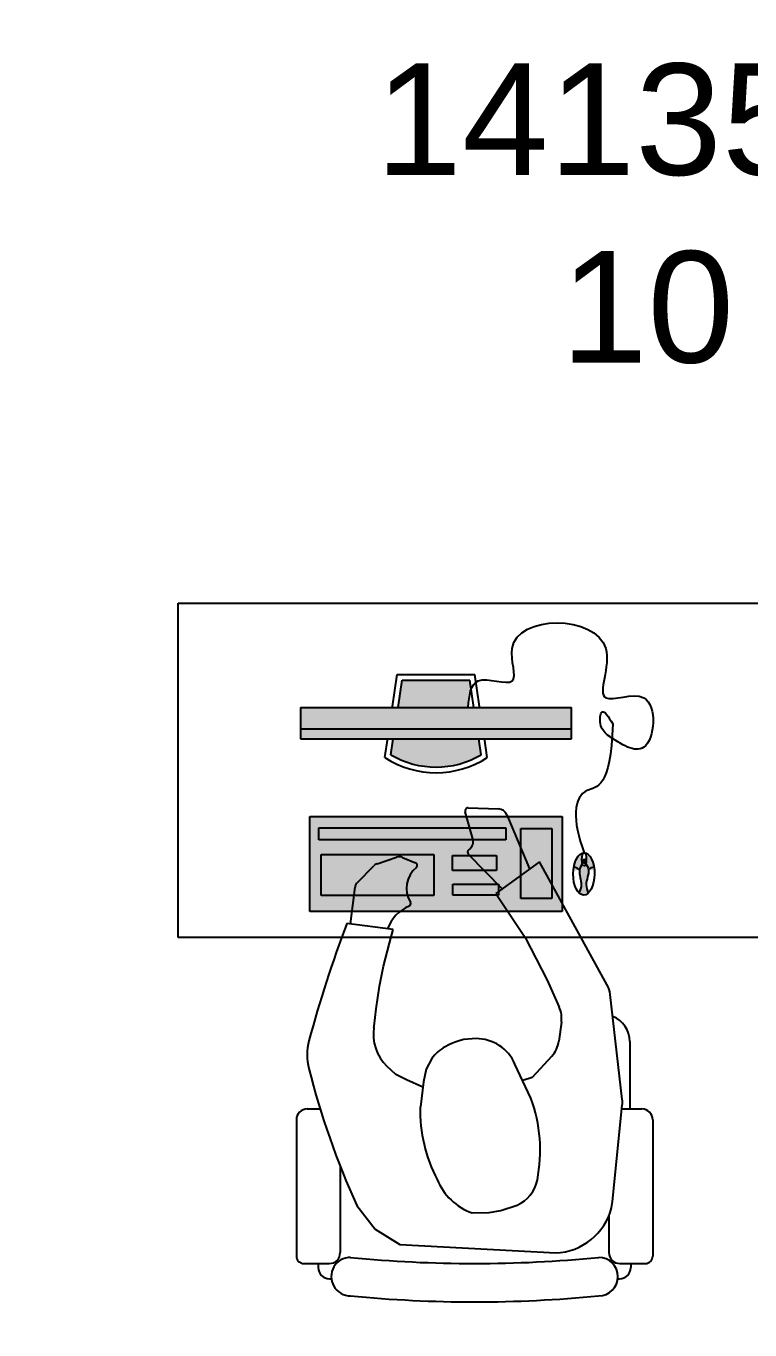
# Model space of a CAD drawing. Extents: x 11034434 to 11724204, y -4674497 to -3911811.
# Drawn here: x 11652738 to 11654036, y -4575535 to -4573195 of the extents above; entities that cross this region are included whole.
import ezdxf

# ---------------------------------------------------------------- set-up
doc = ezdxf.new("R2010")
doc.units = 0
doc.header["$MEASUREMENT"] = 0
doc.linetypes.add('CENTER', pattern=[0])
doc.layers.get('0').update_dxf_attribs({"color": 251, "linetype": 'CONTINUOUS'})
doc.layers.add('HATCH', color=251, linetype='CONTINUOUS')
doc.layers.add('HS', color=251, linetype='CONTINUOUS')
doc.styles.get("Standard").update_dxf_attribs({"font": 'arial.ttf'})

msp = doc.modelspace()

# ---------------------------------------------------------------- hatches: boundary and pattern name
h = msp.add_hatch(color=256)
h.dxf.hatch_style = 1
h.paths.add_polyline_path([(11653553.87005169, -4574502.631795608), (11653549.57411717, -4574474.26087486), (11653396.16598621, -4574474.26087486), (11653391.87005169, -4574502.631795608, 0.2729957283607215)])
edge = h.paths.add_edge_path()
edge.add_spline(control_points=[(11653530.4814252, -4574417.519033361), (11653531.61086631, -4574405.721481007), (11653532.74030743, -4574393.923928655), (11653536.03732079, -4574384.862077993)], knot_values=[0, 0, 0, 0, 28.67475405181993, 28.67475405181993, 28.67475405181993, 28.67475405181993], degree=3, periodic=0)
edge.add_line((11653536.03732079, -4574384.862077993), (11653533.62005169, -4574368.898112616))
edge.add_line((11653533.62005169, -4574368.898112617), (11653412.12005169, -4574368.898112617))
edge.add_line((11653412.12005169, -4574368.898112617), (11653404.75785525, -4574417.519033361))
edge.add_line((11653404.75785525, -4574417.519033361), (11653530.4814252, -4574417.519033361))
h = msp.add_hatch(color=256)
h.dxf.hatch_style = 1
h.paths.add_polyline_path([(11653715.87005142, -4574417.519033361), (11653229.87005169, -4574417.519033361), (11653229.87005169, -4574456.014954116), (11653715.87005161, -4574456.014951766)])
h = msp.add_hatch(color=254)
h.dxf.hatch_style = 1
h.set_gradient(color1=(209, 209, 209), color2=(191, 191, 191), one_color=1, tint=0.75, name='INVCYLINDER')
h.paths.add_polyline_path([(11653229.87005169, -4574474.26087486), (11653229.87005169, -4574456.014954116), (11653715.87005161, -4574456.014951766), (11653715.8700517, -4574474.26087486)])
h = msp.add_hatch(color=256)
h.dxf.hatch_style = 1
h.paths.add_polyline_path([(11653680.68650335, -4574634.702476995), (11653625.01968016, -4574634.702476995), (11653625.01968016, -4574760.54374827), (11653680.68650335, -4574760.54374827)], flags=16)
h.paths.add_polyline_path([(11653468.8788453, -4574681.73776474), (11653266.76368484, -4574681.73776474), (11653266.76368484, -4574755.429392305), (11653468.8788453, -4574755.429392305)], flags=0)
h.paths.add_polyline_path([(11653597.86241176, -4574633.982764937), (11653262.96207707, -4574633.982764937), (11653262.96207707, -4574655.401652344), (11653597.86241176, -4574655.401652344)], flags=16)
h.paths.add_polyline_path([(11653699.10057167, -4574613.634898182), (11653246.63953172, -4574613.634898182), (11653246.63953172, -4574784.03308001), (11653699.10057167, -4574784.03308001)])
h.paths.add_polyline_path([(11653581.22702127, -4574683.47907494), (11653581.22702127, -4574710.148543799), (11653502.45313896, -4574710.148543799), (11653502.45313896, -4574683.47907494)], flags=0)
h.paths.add_polyline_path([(11653262.96207707, -4574655.401652344), (11653262.96207707, -4574633.982764937), (11653597.86241176, -4574633.982764937), (11653597.86241176, -4574655.401652344)], flags=0)
h.paths.add_polyline_path([(11653584.9185326, -4574734.674993837), (11653584.9185326, -4574754.490623366), (11653502.86702217, -4574754.490623366), (11653502.86702217, -4574734.674993836)], flags=16)
h.paths.add_polyline_path([(11653625.01968016, -4574634.702476995), (11653680.68650335, -4574634.702476995), (11653680.68650335, -4574760.54374827), (11653625.01968016, -4574760.54374827)], flags=0)
h.paths.add_polyline_path([(11653468.8788453, -4574681.73776474), (11653468.8788453, -4574755.429392305), (11653266.76368484, -4574755.429392305), (11653266.76368484, -4574681.73776474)], flags=16)
h.paths.add_polyline_path([(11653581.22702127, -4574683.47907494), (11653502.45313896, -4574683.47907494), (11653502.45313896, -4574710.148543799), (11653581.22702127, -4574710.148543799)], flags=16)
h = msp.add_hatch(color=254)
h.dxf.hatch_style = 1
h.set_gradient(color1=(209, 209, 209), color2=(191, 191, 191), one_color=1, tint=0.75, name='INVCYLINDER')
h.paths.add_polyline_path([(11653680.68650335, -4574634.702476995), (11653625.01968016, -4574634.702476995), (11653625.01968016, -4574760.54374827), (11653680.68650335, -4574760.54374827)])
h.paths.add_polyline_path([(11653468.8788453, -4574681.73776474), (11653266.76368484, -4574681.73776474), (11653266.76368484, -4574755.429392305), (11653468.8788453, -4574755.429392305)])
h.paths.add_polyline_path([(11653597.86241176, -4574633.982764937), (11653262.96207707, -4574633.982764937), (11653262.96207707, -4574655.401652344), (11653597.86241176, -4574655.401652344)])
h.paths.add_polyline_path([(11653581.22702127, -4574683.47907494), (11653502.45313896, -4574683.47907494), (11653502.45313896, -4574710.148543799), (11653581.22702127, -4574710.148543799)])
h.paths.add_polyline_path([(11653584.9185326, -4574734.674993836), (11653502.86702217, -4574734.674993836), (11653502.86702217, -4574754.490623366), (11653584.9185326, -4574754.490623366)])
h = msp.add_hatch(color=256)
h.dxf.hatch_style = 1
edge = h.paths.add_edge_path()
edge.add_arc((11653756.30806668, -4574717.910750082), 13.2539179130793, 89.25987450481853, 139.4615277682211, ccw=False)
edge.add_ellipse((11653738.14835897, -4574716.50480421), major_axis=(-0.525802816762088, -38.00888260555163), ratio=0.5040939593623253, start_angle=468.5600004422477, end_angle=540.0000000055695)
edge.add_ellipse((11653738.48824806, -4574690.528779229), major_axis=(-0.1859137336754307, -12.032857611418), ratio=0.3216880064047317, start_angle=1.1368683772161603e-13, end_angle=180.0000000275675, ccw=False)
edge.add_ellipse((11653738.48824806, -4574690.528779229), major_axis=(-0.1859137336754307, -12.032857611418), ratio=0.3216880064047317, start_angle=180.0000000275675, end_angle=360, ccw=False)
edge.add_ellipse((11653738.14835897, -4574716.50480421), major_axis=(-0.525802816762088, -38.00888260555163), ratio=0.5040939593623253, start_angle=180.0000000055694, end_angle=252.3013535246518)
edge.add_arc((11653719.86443498, -4574717.929389657), 13.23356822491556, 38.55279375637832, 89.17477029216798, ccw=False)
edge.add_spline(control_points=[(11653730.21353824, -4574709.681760324), (11653728.93223076, -4574718.067552759), (11653736.65308759, -4574732.513855323), (11653731.30897002, -4574745.754133673), (11653729.34541942, -4574750.618913731)], knot_values=[0.4694720371276528, 0.4694720371276528, 0.4694720371276528, 0.4694720371276528, 1.407483953357447, 1.952313826482736, 1.952313826482736, 1.952313826482736, 1.952313826482736], degree=3, periodic=0)
edge.add_ellipse((11653738.14835897, -4574716.50480421), major_axis=(-0.525802816762088, -38.00888260555163), ratio=0.5040939593623253, start_angle=334.2319715034857, end_angle=385.7680284799418)
edge.add_spline(control_points=[(11653746.00426299, -4574750.849366893), (11653744.17924683, -4574745.935270262), (11653739.14115436, -4574732.369542143), (11653747.50002795, -4574717.863608177), (11653746.23549051, -4574709.296253628)], knot_values=[0.4506270724667458, 0.4506270724667458, 0.4506270724667458, 0.4506270724667458, 0.9954569455912964, 1.954670338081569, 1.954670338081569, 1.954670338081569, 1.954670338081569], degree=3, periodic=0)
h = msp.add_hatch(color=256)
h.dxf.hatch_style = 1
edge = h.paths.add_edge_path()
edge.add_ellipse((11653738.30458508, -4574694.379932018), major_axis=(-0.02806017541154706, -4.098024485273234), ratio=0.2661020917250116, start_angle=0, end_angle=359.9999999999999)
at = {"layer": 'HATCH', "ltscale": 500}
h = msp.add_hatch(color=251, dxfattribs=at)
h.dxf.hatch_style = 1
h.paths.add_polyline_path([(11633363.99999977, -4566322.999999946), (11633664.00000006, -4566322.999999946), (11633664.00000006, -4567222.999999944), (11633363.99999977, -4567222.999999944)])
h.paths.add_polyline_path([(11676774, -4570187.999999941), (11677673.99999971, -4570187.999999941), (11677673.99999971, -4570487.99999994), (11676774, -4570487.99999994)])
h.paths.add_polyline_path([(11651189.00000004, -4576252.999999931), (11651488.99999974, -4576252.999999931), (11651488.99999974, -4577153.000869563), (11651189.00000004, -4577153.000869563)])
h.paths.add_polyline_path([(11673573.99999971, -4576252.999999931), (11674173.99999971, -4576252.999999931), (11674173.99999971, -4576552.999999931), (11673573.99999971, -4576552.999999931)])
h.paths.add_polyline_path([(11629934.00000007, -4558132.999999955), (11630684.00000007, -4558132.999999955), (11630684.00000007, -4558432.999999956), (11629934.00000007, -4558432.999999956)])
h.paths.add_polyline_path([(11629934.00000007, -4561662.99999995), (11630834.00000007, -4561662.99999995), (11630834.00000007, -4561962.999999952), (11629934.00000007, -4561962.999999952)])
h.paths.add_polyline_path([(11666915.73913033, -4576152.999999933), (11667744.00000002, -4576152.999999933), (11667744.00000002, -4576452.999999931), (11666915.73913033, -4576452.999999931)])
h.paths.add_polyline_path([(11643159.00000005, -4575552.999130301), (11643459.00000005, -4575552.999130301), (11643459.00000005, -4576452.999999931), (11643159.00000005, -4576452.999999931)])
h.paths.add_polyline_path([(11636988.99999976, -4575702.999130301), (11637289.00000006, -4575702.999130301), (11637289.00000006, -4576452.999999931), (11636988.99999976, -4576452.999999931)])
h.paths.add_polyline_path([(11636664.00000006, -4576477.999999931), (11636964.00000006, -4576477.999999931), (11636964.00000006, -4577228.000869563), (11636664.00000006, -4577228.000869563)])
h.paths.add_polyline_path([(11629934.00000007, -4547262.99999997), (11630684.00000007, -4547262.99999997), (11630684.00000007, -4547562.999999971), (11629934.00000007, -4547562.999999971)])
h.paths.add_polyline_path([(11676774, -4547262.999999972), (11677673.9999997, -4547262.999999972), (11677673.9999997, -4547562.99999997), (11676774, -4547562.99999997)])
h.paths.add_polyline_path([(11629834.00000007, -4566322.999999946), (11630133.99999977, -4566322.999999946), (11630133.99999977, -4567222.999999944), (11629834.00000007, -4567222.999999944)])
h.paths.add_polyline_path([(11636664.00000006, -4575702.999130301), (11636964.00000006, -4575702.999130301), (11636964.00000006, -4576452.999999931), (11636664.00000006, -4576452.999999931)])
h.paths.add_polyline_path([(11676673.99999971, -4533532.999999992), (11676974.00000001, -4533532.999999992), (11676974.00000001, -4532554.73913046), (11676673.99999971, -4532554.73913046)])
h.paths.add_polyline_path([(11629934.00000007, -4554532.999999962), (11630684.00000007, -4554532.999999962), (11630684.00000007, -4554832.999999962), (11629934.00000007, -4554832.999999962)])
h.paths.add_polyline_path([(11658389.00000003, -4576252.999999931), (11658689.00000003, -4576252.999999931), (11658689.00000003, -4577153.000869563), (11658389.00000003, -4577153.000869563)])
h.paths.add_polyline_path([(11676774, -4527302.999999999), (11677673.99999971, -4527302.999999999), (11677673.99999971, -4527602.999999998), (11676774, -4527602.999999998)])
h.paths.add_polyline_path([(11676774, -4543662.999999977), (11677673.9999997, -4543662.999999977), (11677673.9999997, -4543962.999999977), (11676774, -4543962.999999977)])
h.paths.add_polyline_path([(11629934.00000007, -4550932.999999965), (11630684.00000007, -4550932.999999965), (11630684.00000007, -4551232.999999966), (11629934.00000007, -4551232.999999966)])
h.paths.add_polyline_path([(11661988.99999973, -4570222.999999939), (11662289.00000003, -4570222.999999939), (11662289.00000003, -4571123.000869571), (11661988.99999973, -4571123.000869571)])
h.paths.add_polyline_path([(11676774, -4550932.999999966), (11677673.99999971, -4550932.999999966), (11677673.99999971, -4551232.999999966), (11676774, -4551232.999999966)])
h.paths.add_polyline_path([(11634979.00000006, -4536532.999999987), (11635278.99999976, -4536532.999999987), (11635278.99999976, -4537133.000869619), (11634979.00000006, -4537133.000869619)])
h.paths.add_polyline_path([(11629934.00000011, -4536532.999999987), (11630834.00000007, -4536532.999999987), (11630834.00000007, -4536832.999999987), (11629934.00000011, -4536832.999999987)])
h.paths.add_polyline_path([(11676774.00000001, -4536532.999999987), (11677573.99999971, -4536532.999999987), (11677573.99999971, -4536832.999999987), (11676774.00000001, -4536832.999999987)])
h.paths.add_polyline_path([(11673573.99999971, -4565262.999999948), (11674272.90005661, -4565262.999999948), (11674272.90005661, -4565562.999999946), (11673573.99999971, -4565562.999999946)])
h.paths.add_polyline_path([(11670744.00000001, -4576152.999999933), (11671572.26086939, -4576152.999999933), (11671572.26086939, -4576452.999999931), (11670744.00000001, -4576452.999999931)])
h.paths.add_polyline_path([(11676774, -4558132.999999957), (11677673.99999971, -4558132.999999957), (11677673.99999971, -4558432.999999956), (11676774, -4558432.999999956)])
h.paths.add_polyline_path([(11634979.00000006, -4532932.999130362), (11635278.99999976, -4532932.999130362), (11635278.99999976, -4533532.99999999), (11634979.00000006, -4533532.99999999)])
h.paths.add_polyline_path([(11635304.00000036, -4532932.999130362), (11635604.00000006, -4532932.999130362), (11635604.00000006, -4533532.99999999), (11635304.00000036, -4533532.99999999)])
h.paths.add_polyline_path([(11631314.00000006, -4532632.99913051), (11631613.99999976, -4532632.99913051), (11631613.99999976, -4533532.999999992), (11631314.00000006, -4533532.999999992)])
h.paths.add_polyline_path([(11676774, -4576152.999999933), (11677673.9999997, -4576152.999999933), (11677673.9999997, -4576452.999999931), (11676774, -4576452.999999931)])
h.paths.add_polyline_path([(11649423.99999975, -4525002.99913052), (11649723.99999945, -4525002.99913052), (11649723.99999945, -4525903.000000002), (11649423.99999975, -4525903.000000002)])
h.paths.add_polyline_path([(11655453.99999973, -4525002.999130519), (11655753.99999943, -4525002.999130519), (11655753.99999943, -4525903), (11655453.99999973, -4525903)])
h.paths.add_polyline_path([(11633363.99999977, -4575702.999130301), (11633664.00000006, -4575702.999130301), (11633664.00000006, -4576452.999999931), (11633363.99999977, -4576452.999999931)])
h.paths.add_polyline_path([(11635304.00000036, -4536532.999999987), (11635604.00000006, -4536532.999999987), (11635604.00000006, -4537133.000869619), (11635304.00000036, -4537133.000869619)])
h.paths.add_polyline_path([(11646124.00000005, -4525002.999130519), (11646423.99999975, -4525002.999130519), (11646423.99999975, -4525903.000000002), (11646124.00000005, -4525903.000000002)])
h.paths.add_polyline_path([(11631314.00000006, -4526752.999130517), (11631613.99999977, -4526752.999130517), (11631613.99999977, -4527502.999999999), (11631314.00000006, -4527502.999999999)])
h.paths.add_polyline_path([(11634979.00000006, -4540132.999999981), (11635278.99999976, -4540132.999999981), (11635278.99999976, -4540733.000869613), (11634979.00000006, -4540733.000869613)])
h.paths.add_polyline_path([(11635304.00000036, -4540733.000869613), (11635604.00000006, -4540733.000869613), (11635604.00000006, -4540132.999999983), (11635304.00000036, -4540132.999999983)])
h.paths.add_polyline_path([(11633363.99999977, -4561212.999999952), (11633664.00000006, -4561212.999999952), (11633664.00000006, -4561962.99999995), (11633363.99999977, -4561962.99999995)])
h.paths.add_polyline_path([(11634979.00000006, -4526752.999130517), (11635278.99999976, -4526752.999130517), (11635278.99999976, -4527502.999999999), (11634979.00000006, -4527502.999999999)])
h.paths.add_polyline_path([(11632913.99913013, -4576477.999999931), (11633664.00000006, -4576477.999999931), (11633664.00000006, -4576777.999999931), (11632913.99913013, -4576777.999999931)])
h.paths.add_polyline_path([(11661988.99999973, -4576252.999999931), (11662289.00000002, -4576252.999999931), (11662289.00000002, -4577153.000869563), (11661988.99999973, -4577153.000869563)])
h.paths.add_polyline_path([(11633363.99999977, -4570222.99999994), (11633664.00000006, -4570222.99999994), (11633664.00000006, -4570973.00086957), (11633363.99999977, -4570973.00086957)])
h.paths.add_polyline_path([(11654789.00000003, -4576252.999999931), (11655089.00000003, -4576252.999999931), (11655089.00000003, -4577153.000869563), (11654789.00000003, -4577153.000869563)])
h.paths.add_polyline_path([(11676774, -4540132.999999983), (11677673.99999971, -4540132.999999983), (11677673.99999971, -4540432.999999982), (11676774, -4540432.999999982)])
h.paths.add_polyline_path([(11629934.00000007, -4543662.999999977), (11630684.00000007, -4543662.999999977), (11630684.00000007, -4543962.999999977), (11629934.00000007, -4543962.999999977)])
h.paths.add_polyline_path([(11670744.00000001, -4576477.999999931), (11671344.00086964, -4576477.999999931), (11671344.00086964, -4576777.999999931), (11670744.00000001, -4576777.999999931)])
h.paths.add_polyline_path([(11629658.99956525, -4576477.999999931), (11630409.00043458, -4576477.999999931), (11630409.00043458, -4576777.999999931), (11629658.99956525, -4576777.999999931)])
h.paths.add_polyline_path([(11667143.99913009, -4576477.999999931), (11667744.00000002, -4576477.999999931), (11667744.00000002, -4576777.999999931), (11667143.99913009, -4576777.999999931)])
h.paths.add_polyline_path([(11630834.00000007, -4540132.999999981), (11629934.00000041, -4540132.999999981), (11629934.00000041, -4540432.999999981), (11630834.00000007, -4540432.999999981)])
h.paths.add_polyline_path([(11643159.00000005, -4570222.999999939), (11643459.00000005, -4570222.999999939), (11643459.00000005, -4571123.00086957), (11643159.00000005, -4571123.00086957)])
h.paths.add_polyline_path([(11647589.00000004, -4576252.999999931), (11647889.00000004, -4576252.999999931), (11647889.00000004, -4577153.000869563), (11647589.00000004, -4577153.000869563)])
h.paths.add_polyline_path([(11667443.99999972, -4570222.999999941), (11667744.00000002, -4570222.999999941), (11667744.00000002, -4571123.000869571), (11667443.99999972, -4571123.000869571)])
h.paths.add_polyline_path([(11676774, -4561662.999999952), (11677673.9999997, -4561662.999999952), (11677673.9999997, -4561962.999999952), (11676774, -4561962.999999952)])
h.paths.add_polyline_path([(11676774, -4566922.999999945), (11677752.26086939, -4566922.999999945), (11677752.26086939, -4567222.999999944), (11676774, -4567222.999999944)])
h.paths.add_polyline_path([(11637734.00000006, -4526602.999130368), (11638034.00000006, -4526602.999130368), (11638034.00000006, -4527502.999999999), (11637734.00000006, -4527502.999999999)])
edge = h.paths.add_edge_path()
edge.add_line((11658238.99999973, -4526602.999130512), (11658238.99999973, -4527502.999999998))
edge.add_line((11670744.00000001, -4567222.999999944), (11671722.26086969, -4567222.999999944))
edge.add_line((11636664.00000006, -4561212.999999952), (11636664.00000006, -4561962.999999952))
edge.add_line((11658539.00000003, -4533532.99999999), (11658539.00000003, -4532632.99913051))
edge.add_line((11636964.00000006, -4570973.00086957), (11636964.00000006, -4570222.99999994))
edge.add_line((11636988.99999976, -4570222.99999994), (11636988.99999976, -4570973.00086957))
h.paths.add_polyline_path([(11655454.00000003, -4566922.999999944), (11656354.00086936, -4566922.999999944), (11656354.00086936, -4567222.999999944), (11655454.00000003, -4567222.999999944)], flags=17)
h.paths.add_polyline_path([(11640093.99999976, -4566322.999999946), (11640394.00000005, -4566322.999999946), (11640394.00000005, -4567222.99999975), (11640093.99999976, -4567222.99999975)], flags=17)
h.paths.add_polyline_path([(11636988.99999976, -4566472.999999945), (11637289.00000006, -4566472.999999945), (11637289.00000006, -4567222.999999944), (11636988.99999976, -4567222.999999944)], flags=17)
h.paths.add_polyline_path([(11636988.99999976, -4570222.99999994), (11637289.00000006, -4570222.99999994), (11637289.00000006, -4570973.00086957), (11636988.99999976, -4570973.00086957)], flags=17)
h.paths.add_polyline_path([(11645445.73913037, -4566922.999999945), (11646423.99999975, -4566922.999999945), (11646423.99999975, -4567222.999999944), (11645445.73913037, -4567222.999999944)], flags=17)
h.paths.add_polyline_path([(11647249.86956535, -4570222.99999994), (11648228.13043474, -4570222.99999994), (11648228.13043474, -4570522.99999994), (11647249.86956535, -4570522.99999994)], flags=17)
h.paths.add_polyline_path([(11660813.99913069, -4566922.999999945), (11661714.00000003, -4566922.999999945), (11661714.00000003, -4567222.999999944), (11660813.99913069, -4567222.999999944)], flags=17)
h.paths.add_polyline_path([(11649423.99999974, -4566922.999999944), (11650402.26086942, -4566922.999999944), (11650402.26086942, -4567222.999999944), (11649423.99999974, -4567222.999999944)], flags=17)
h.paths.add_polyline_path([(11666843.99913039, -4566922.999999945), (11667744.00000002, -4566922.999999945), (11667744.00000002, -4567222.999999944), (11666843.99913039, -4567222.999999944)], flags=17)
h.paths.add_polyline_path([(11636664.00000006, -4566472.999999945), (11636964.00000006, -4566472.999999945), (11636964.00000006, -4567222.999999944), (11636664.00000006, -4567222.999999944)], flags=17)
h.paths.add_polyline_path([(11636664.00000006, -4570222.99999994), (11636964.00000006, -4570222.99999994), (11636964.00000006, -4570973.00086957), (11636664.00000006, -4570973.00086957)], flags=17)
h.paths.add_polyline_path([(11660813.99913069, -4540132.999999983), (11661714.00000003, -4540132.999999983), (11661714.00000003, -4540432.999999981), (11660813.99913069, -4540432.999999981)], flags=17)
h.paths.add_polyline_path([(11655454.00000003, -4532932.999130362), (11655754.00000003, -4532932.999130362), (11655754.00000003, -4533532.99999999), (11655454.00000003, -4533532.99999999)], flags=16)
h.paths.add_polyline_path([(11655454.00000003, -4547262.999999972), (11656354.00086937, -4547262.999999972), (11656354.00086937, -4547562.999999971), (11655454.00000003, -4547562.999999971)], flags=17)
h.paths.add_polyline_path([(11652224.00000004, -4531072.999999994), (11652824.00086967, -4531072.999999994), (11652824.00086967, -4531372.999999994), (11652224.00000004, -4531372.999999994)], flags=17)
h.paths.add_polyline_path([(11652224.00000004, -4533232.99999999), (11652824.00086967, -4533232.99999999), (11652824.00086967, -4533532.99999999), (11652224.00000004, -4533532.99999999)], flags=16)
h.paths.add_polyline_path([(11660813.99913069, -4561662.999999952), (11661714.00000003, -4561662.999999952), (11661714.00000003, -4561962.99999995), (11660813.99913069, -4561962.99999995)], flags=17)
h.paths.add_polyline_path([(11636664.00000006, -4561212.999999952), (11636964.00000006, -4561212.999999952), (11636964.00000006, -4561962.999999952), (11636664.00000006, -4561962.999999952)], flags=17)
h.paths.add_polyline_path([(11646423.99999976, -4551232.99999999), (11645523.99913042, -4551232.99999999), (11645523.99913042, -4550932.999999967), (11646423.99999976, -4550932.999999967)], flags=17)
h.paths.add_polyline_path([(11639493.99913042, -4558132.999999957), (11640394.00000005, -4558132.999999957), (11640394.00000005, -4558432.999999956), (11639493.99913042, -4558432.999999956)], flags=17)
h.paths.add_polyline_path([(11646124.00000005, -4561362.999999953), (11646423.99999975, -4561362.999999953), (11646423.99999975, -4562262.999999952), (11646124.00000005, -4562262.999999952)], flags=17)
h.paths.add_polyline_path([(11639493.99913042, -4561662.999999952), (11640394.00000005, -4561662.999999952), (11640394.00000005, -4561962.999999952), (11639493.99913042, -4561962.999999952)], flags=17)
h.paths.add_polyline_path([(11655454.00000003, -4558132.999999957), (11656354.00086936, -4558132.999999957), (11656354.00086936, -4558432.999999956), (11655454.00000003, -4558432.999999956)], flags=17)
h.paths.add_polyline_path([(11636988.99999976, -4561212.999999952), (11637289.00000006, -4561212.999999952), (11637289.00000006, -4561962.999999952), (11636988.99999976, -4561962.999999952)], flags=17)
h.paths.add_polyline_path([(11639493.99913042, -4554532.999999962), (11640394.00000005, -4554532.999999962), (11640394.00000005, -4554832.999999962), (11639493.99913042, -4554832.999999962)], flags=17)
h.paths.add_polyline_path([(11660813.9991307, -4543662.999999977), (11661714.00000003, -4543662.999999977), (11661714.00000003, -4543962.999999977), (11660813.9991307, -4543962.999999977)], flags=17)
h.paths.add_polyline_path([(11660813.99913069, -4554532.999999962), (11661714.00000003, -4554532.999999962), (11661714.00000003, -4554832.999999962), (11660813.99913069, -4554832.999999962)], flags=17)
h.paths.add_polyline_path([(11660813.99913069, -4550932.999999966), (11661714.00000003, -4550932.999999966), (11661714.00000003, -4551232.999999966), (11660813.99913069, -4551232.999999966)], flags=17)
h.paths.add_polyline_path([(11664314.00000002, -4565262.999999948), (11664914.00000002, -4565262.999999948), (11664914.00000002, -4565562.999999948), (11664314.00000002, -4565562.999999948)], flags=17)
h.paths.add_polyline_path([(11670744.00000001, -4547262.999999972), (11671644.00086935, -4547262.999999972), (11671644.00086935, -4547562.999999971), (11670744.00000001, -4547562.999999971)], flags=17)
h.paths.add_polyline_path([(11666843.99913039, -4547262.999999972), (11667744.00000002, -4547262.999999972), (11667744.00000002, -4547562.999999971), (11666843.99913039, -4547562.999999971)], flags=17)
h.paths.add_polyline_path([(11649423.99999975, -4554232.999999962), (11649724.00000004, -4554232.999999962), (11649724.00000004, -4555132.99999996), (11649423.99999975, -4555132.99999996)], flags=17)
h.paths.add_polyline_path([(11655454.00000003, -4554532.999999962), (11656354.00086937, -4554532.999999962), (11656354.00086937, -4554832.999999962), (11655454.00000003, -4554832.999999962)], flags=17)
h.paths.add_polyline_path([(11670744.00000001, -4566922.999999945), (11671722.26086969, -4566922.999999945), (11671722.26086969, -4567222.999999944), (11670744.00000001, -4567222.999999944)], flags=17)
h.paths.add_polyline_path([(11646124.00000005, -4554232.999999962), (11646423.99999975, -4554232.999999962), (11646423.99999975, -4555132.99999996), (11646124.00000005, -4555132.99999996)], flags=17)
h.paths.add_polyline_path([(11667443.99999972, -4554232.999999962), (11667744.00000002, -4554232.999999962), (11667744.00000002, -4555132.999999962), (11667443.99999972, -4555132.999999962)], flags=17)
h.paths.add_polyline_path([(11649423.99999974, -4547262.999999971), (11650324.00086967, -4547262.999999971), (11650324.00086967, -4547562.999999972), (11649423.99999974, -4547562.999999972)], flags=17)
h.paths.add_polyline_path([(11662541.50000002, -4533232.999999992), (11663441.50000002, -4533232.999999992), (11663441.50000002, -4533532.99999999), (11662541.50000002, -4533532.99999999)], flags=17)
h.paths.add_polyline_path([(11666843.99999972, -4533232.999999992), (11667744.00000002, -4533232.999999992), (11667744.00000002, -4533532.99999999), (11666843.99999972, -4533532.99999999)], flags=17)
h.paths.add_polyline_path([(11670744.00000001, -4533232.999999992), (11671644.00000001, -4533232.999999992), (11671644.00000001, -4533532.999999996), (11670744.00000001, -4533532.999999996)], flags=17)
h.paths.add_polyline_path([(11655454.00000003, -4550932.999999966), (11656354.00086937, -4550932.999999966), (11656354.00086937, -4551232.999999966), (11655454.00000003, -4551232.999999966)], flags=17)
h.paths.add_polyline_path([(11649423.99999974, -4550932.999999965), (11650324.00086967, -4550932.999999965), (11650324.00086967, -4551232.999999966), (11649423.99999974, -4551232.999999966)], flags=17)
h.paths.add_polyline_path([(11642994.00000005, -4565262.999999946), (11643593.99999975, -4565262.999999946), (11643593.99999975, -4565562.999999946), (11642994.00000005, -4565562.999999946)], flags=17)
h.paths.add_polyline_path([(11655453.99999973, -4540132.999999983), (11656354.00086937, -4540132.999999983), (11656354.00086937, -4540432.999999981), (11655453.99999973, -4540432.999999981)], flags=17)
h.paths.add_polyline_path([(11639493.99913042, -4550932.999999966), (11640394.00000005, -4550932.999999966), (11640394.00000005, -4551232.999999966), (11639493.99913042, -4551232.999999966)], flags=17)
h.paths.add_polyline_path([(11670744.00000001, -4550932.999999966), (11671644.00086935, -4550932.999999966), (11671644.00086935, -4551232.999999966), (11670744.00000001, -4551232.999999966)], flags=17)
h.paths.add_polyline_path([(11666843.99913039, -4550932.999999966), (11667744.00000002, -4550932.999999966), (11667744.00000002, -4551232.999999966), (11666843.99913039, -4551232.999999966)], flags=17)
h.paths.add_polyline_path([(11670744.00000001, -4554232.999999962), (11671044.00000001, -4554232.999999962), (11671044.00000001, -4555132.999999962), (11670744.00000001, -4555132.999999962)], flags=17)
h.paths.add_polyline_path([(11649423.99999974, -4557833.000020843), (11649724.00000004, -4557833.000020843), (11649724.00000004, -4558732.999999955), (11649423.99999974, -4558732.999999955)], flags=17)
h.paths.add_polyline_path([(11670744.00000002, -4561362.999999953), (11671044.00000001, -4561362.999999953), (11671044.00000001, -4562262.999999952), (11670744.00000002, -4562262.999999952)], flags=17)
h.paths.add_polyline_path([(11655454.00000003, -4543662.999999977), (11656354.00086937, -4543662.999999977), (11656354.00086937, -4543962.999999977), (11655454.00000003, -4543962.999999977)], flags=17)
h.paths.add_polyline_path([(11667443.99999972, -4543362.999999977), (11667744.00000002, -4543362.999999977), (11667744.00000002, -4544262.999999977), (11667443.99999972, -4544262.999999977)], flags=17)
h.paths.add_polyline_path([(11670744.00000001, -4543362.999999977), (11671044.00000001, -4543362.999999977), (11671044.00000001, -4544262.999999977), (11670744.00000001, -4544262.999999977)], flags=17)
h.paths.add_polyline_path([(11645523.99913042, -4547262.999999972), (11646423.99999975, -4547262.999999972), (11646423.99999975, -4547562.999999971), (11645523.99913042, -4547562.999999971)], flags=17)
h.paths.add_polyline_path([(11660618.69559775, -4547262.801310254), (11661714.00000003, -4547262.999999972), (11661714.00000003, -4547562.999999973), (11660618.69559775, -4547562.801310255)], flags=17)
h.paths.add_polyline_path([(11639493.99913042, -4547262.999999972), (11640394.00000005, -4547262.999999972), (11640394.00000005, -4547562.999999971), (11639493.99913042, -4547562.999999971)], flags=17)
h.paths.add_polyline_path([(11654449.86956534, -4570222.999999939), (11655428.13043443, -4570222.999999939), (11655428.13043443, -4570522.99999994), (11654449.86956534, -4570522.99999994)], flags=17)
h.paths.add_polyline_path([(11646124.00000005, -4557832.999999957), (11646423.99999975, -4557832.999999957), (11646423.99999975, -4558732.999999955), (11646124.00000005, -4558732.999999955)], flags=17)
h.paths.add_polyline_path([(11641979.00000005, -4527502.999999999), (11642278.99999976, -4527502.999999999), (11642278.99999976, -4526702.999130368), (11641979.00000005, -4526702.999130368)], flags=17)
h.paths.add_polyline_path([(11670744.00000001, -4539832.999999981), (11671044.00000001, -4539832.999999981), (11671044.00000001, -4540732.999999981), (11670744.00000001, -4540732.999999981)], flags=17)
h.paths.add_polyline_path([(11646124.00000005, -4530472.999130512), (11646423.99999975, -4530472.999130512), (11646423.99999975, -4531372.999999994), (11646124.00000005, -4531372.999999994)], flags=17)
h.paths.add_polyline_path([(11660813.99913069, -4536532.999999987), (11661714.00000003, -4536532.999999987), (11661714.00000003, -4536832.999999987), (11660813.99913069, -4536832.999999987)], flags=17)
h.paths.add_polyline_path([(11655454.00000003, -4530472.999130512), (11655753.99999973, -4530472.999130512), (11655753.99999973, -4531372.999999994), (11655454.00000003, -4531372.999999994)], flags=17)
h.paths.add_polyline_path([(11641979.00000005, -4532632.99913051), (11642278.99999975, -4532632.99913051), (11642278.99999975, -4533532.99999999), (11641979.00000005, -4533532.99999999)], flags=17)
h.paths.add_polyline_path([(11658239.00000003, -4532632.99913051), (11658538.99999973, -4532632.99913051), (11658538.99999944, -4533533.000000017), (11658238.99999974, -4533533.000000017)], flags=16)
h.paths.add_polyline_path([(11639493.99913042, -4536532.999999987), (11640394.00000005, -4536532.999999987), (11640394.00000005, -4536832.999999987), (11639493.99913042, -4536832.999999987)], flags=17)
h.paths.add_polyline_path([(11649423.99999975, -4536532.999999987), (11650069.00000004, -4536532.999999987), (11650069.00000004, -4536832.999999987), (11649423.99999975, -4536832.999999987)], flags=17)
h.paths.add_polyline_path([(11637734.00000006, -4532632.99913051), (11638033.99999976, -4532632.99913051), (11638033.99999976, -4533532.999999992), (11637734.00000006, -4533532.999999992)], flags=17)
h.paths.add_polyline_path([(11667443.99999972, -4526602.999130517), (11667743.99999942, -4526602.999130517), (11667743.99999942, -4527502.999999998), (11667443.99999972, -4527502.999999998)], flags=17)
h.paths.add_polyline_path([(11646124.00000005, -4532632.99913051), (11646423.99999975, -4532632.99913051), (11646423.99999975, -4533532.99999999), (11646124.00000005, -4533532.99999999)], flags=17)
h.paths.add_polyline_path([(11662841.49999973, -4526602.999130517), (11663141.49999943, -4526602.999130517), (11663141.49999943, -4527502.999999998), (11662841.49999973, -4527502.999999998)], flags=17)
h.paths.add_polyline_path([(11670744.00000001, -4536532.999999987), (11671644.00086935, -4536532.999999987), (11671644.00086935, -4536832.999999987), (11670744.00000001, -4536832.999999987)], flags=17)
h.paths.add_polyline_path([(11646124.00000005, -4543362.999999977), (11646423.99999975, -4543362.999999977), (11646423.99999975, -4544262.999999977), (11646124.00000005, -4544262.999999977)], flags=17)
h.paths.add_polyline_path([(11639493.99913042, -4540132.999999981), (11640394.00000005, -4540132.999999981), (11640394.00000005, -4540432.999999981), (11639493.99913042, -4540432.999999981)], flags=17)
h.paths.add_polyline_path([(11658238.99999973, -4526602.999130512), (11658538.99999943, -4526602.999130512), (11658538.99999943, -4527502.999999994), (11658238.99999973, -4527502.999999994)], flags=17)
h.paths.add_polyline_path([(11666843.99913038, -4536532.999999987), (11667744.00000003, -4536532.999999987), (11667744.00000005, -4536832.999999987), (11666843.99913039, -4536832.999999987)], flags=17)
h.paths.add_polyline_path([(11670744.00000002, -4526602.999130517), (11671043.99999972, -4526602.999130517), (11671043.99999972, -4527502.999999998), (11670744.00000002, -4527502.999999998)], flags=17)
h.paths.add_polyline_path([(11658049.86956504, -4570222.99999994), (11659028.13043472, -4570222.99999994), (11659028.13043472, -4570522.99999994), (11658049.86956504, -4570522.99999994)], flags=17)
h.paths.add_polyline_path([(11655454.00000003, -4536532.999999987), (11656354.00086937, -4536532.999999987), (11656354.00086937, -4536832.999999987), (11655454.00000003, -4536832.999999987)], flags=17)
h.paths.add_polyline_path([(11655453.99999973, -4561662.999999952), (11656354.00086936, -4561662.999999952), (11656354.00086936, -4561962.999999952), (11655453.99999973, -4561962.999999952)], flags=17)
h.paths.add_polyline_path([(11649423.99999975, -4539832.999999981), (11649724.00000004, -4539832.999999981), (11649724.00000004, -4540732.999999981), (11649423.99999975, -4540732.999999981)], flags=17)
h.paths.add_polyline_path([(11660813.99913069, -4558132.999999957), (11661714.00000003, -4558132.999999957), (11661714.00000003, -4558432.999999956), (11660813.99913069, -4558432.999999956)], flags=17)
h.paths.add_polyline_path([(11646124.00000005, -4540732.999999981), (11646423.99999974, -4540732.999999981), (11646423.99999974, -4539835.425380757), (11646124.00000005, -4539835.425380757)], flags=17)
h.paths.add_polyline_path([(11667443.99999972, -4557832.999999957), (11667744.00000002, -4557832.999999957), (11667744.00000002, -4558732.999999955), (11667443.99999972, -4558732.999999955)], flags=17)
h.paths.add_polyline_path([(11649423.99999975, -4561362.999999953), (11649724.00000004, -4561362.999999953), (11649724.00000004, -4562262.999999952), (11649423.99999975, -4562262.999999952)], flags=17)
h.paths.add_polyline_path([(11670744.00000001, -4557832.999999957), (11671044.00000001, -4557832.999999957), (11671044.00000001, -4558732.999999955), (11670744.00000001, -4558732.999999955)], flags=17)
h.paths.add_polyline_path([(11645445.73913037, -4536532.999999987), (11646423.99999975, -4536532.999999987), (11646423.99999975, -4536832.999999987), (11645445.73913037, -4536832.999999987)], flags=17)
h.paths.add_polyline_path([(11667443.99999972, -4561362.999999952), (11667744.00000002, -4561362.999999952), (11667744.00000002, -4562262.999999952), (11667443.99999972, -4562262.999999952)], flags=17)
h.paths.add_polyline_path([(11649423.99999975, -4543362.999999977), (11649724.00000004, -4543362.999999977), (11649724.00000004, -4544262.999999977), (11649423.99999975, -4544262.999999977)], flags=17)
h.paths.add_polyline_path([(11639493.99913042, -4543662.999999977), (11640393.99999976, -4543662.999999977), (11640393.99999976, -4543962.999999977), (11639493.99913042, -4543962.999999977)], flags=17)
h.paths.add_polyline_path([(11667443.99999972, -4539832.999999981), (11667744.00000002, -4539832.999999981), (11667744.00000002, -4540732.999999981), (11667443.99999972, -4540732.999999981)], flags=17)
h.paths.add_polyline_path([(11671044.00000001, -4570280.155522471), (11670744.00000001, -4570280.155593115), (11670744.00000001, -4571201.260869471), (11671044.00000001, -4571201.260869471)])
at = {"layer": 'HS', "linetype": 'CENTER', "ltscale": 500, "true_color": 0x636466}
h = msp.add_hatch(dxfattribs=at)
h.set_pattern_fill('ANSI31', color=251, scale=10)
h.set_pattern_definition([(45, (11649584.33256053, -4576357.02986417), (-0.8838834764831844, 0.8838834764831844), [])])
h.paths.add_polyline_path([(11651189.00000004, -4576252.999999931), (11650503.04915709, -4576252.999999931, -0.1356255051286655), (11650476.52749003, -4576252.999999931), (11649057.99612721, -4576252.999999931), (11649057.99612721, -4576452.999999931), (11651189.00000004, -4576452.999999931)])
h.paths.add_polyline_path([(11648157.99612721, -4576252.999999931), (11647889.00000004, -4576252.999999931), (11647889.00000004, -4576452.999999931), (11648157.99612721, -4576452.999999931)])
h.paths.add_polyline_path([(11651757.99612721, -4576252.999999931), (11651488.99999974, -4576252.999999931), (11651488.99999974, -4576452.999999931), (11651757.99612721, -4576452.999999931)])
h.paths.add_polyline_path([(11654789.00000003, -4576252.999999931), (11654734.82968831, -4576252.999999931), (11654734.75639353, -4576353.349717073), (11653786.7232171, -4576352.657282285), (11653786.79600805, -4576252.999999931), (11653703.42945637, -4576252.999999931), (11653703.35641541, -4576353.003499679), (11652755.32323994, -4576353.003499679), (11652755.3962809, -4576252.999999931), (11652657.99612721, -4576252.999999931), (11652657.99612721, -4576452.999999931), (11654789.00000003, -4576452.999999931)])
h.paths.add_polyline_path([(11655357.9961272, -4576252.999999931), (11655089.00000003, -4576252.999999931), (11655089.00000003, -4576452.999999931), (11655357.9961272, -4576452.999999931)])
h.paths.add_polyline_path([(11658389.00000003, -4576252.999999931), (11657739.04915709, -4576252.999999931, -0.1356255051286655), (11657712.52749003, -4576252.999999931), (11657300.06526533, -4576252.999999931, -0.1356255051286655), (11657273.54359827, -4576252.999999931), (11656257.9961272, -4576252.999999931), (11656257.9961272, -4576452.999999931), (11658389.00000003, -4576452.999999931)])
h.paths.add_polyline_path([(11660873.54359797, -4576252.999999931), (11659930.04915709, -4576252.999999931, -0.1356255051286655), (11659903.52749003, -4576252.999999931), (11658689.00000003, -4576252.999999931), (11658689.00000003, -4576452.999999931), (11660873.54359797, -4576452.999999931)])
h.paths.add_polyline_path([(11661988.99999973, -4576252.999999931), (11661773.54359797, -4576252.999999931), (11661773.54359797, -4576452.999999931), (11661988.99999973, -4576452.999999931)])
h.paths.add_polyline_path([(11637679.92290301, -4567157.99999934), (11637664.92290301, -4567157.99999934), (11637664.92290301, -4567122.99999934), (11637619.92290301, -4567122.99999934), (11637289.00000006, -4567122.99999934), (11637289.00000006, -4567222.999999944), (11637619.92290301, -4567222.99999934), (11637664.92290301, -4567222.99999934), (11637664.92290301, -4567220.49999934, 0.4142135623730951), (11637677.42290301, -4567207.99999934)])

# ---------------------------------------------------------------- linework, layer by layer
at = {"lineweight": 25, "ltscale": 500}
for p, q in [((11653010.4045806, -4574230.55940652, -0.0013075880851829), (11655310.26299976, -4574230.55940652, -0.0013075880851829)), ((11653010.4045806, -4574830.55940652, -0.0013075880851829), (11653010.4045806, -4574230.55940652, -0.0013075880851829)), ((11655310.26299976, -4574830.55940652, -0.0013075880851829), (11653010.4045806, -4574830.55940652, -0.0013075880851829))]:
    msp.add_line(p, q, dxfattribs=at)
at = {"lineweight": 25}
for p, q in [((11653394.74697023, -4574416.003181735), (11653403.41276686, -4574358.773112617)), ((11653403.41276686, -4574358.773112617), (11653542.32733652, -4574358.773112617)), ((11653404.75785525, -4574417.519033361), (11653412.12005169, -4574368.898112617)), ((11653412.12005169, -4574368.898112617), (11653533.62005169, -4574368.898112617)), ((11653540.98224814, -4574417.519033361), (11653533.62005169, -4574368.898112617)), ((11653550.99313315, -4574416.003181735), (11653542.32733652, -4574358.773112617)), ((11653229.87005169, -4574417.519033361), (11653715.8700517, -4574417.519033361)), ((11653229.87005169, -4574417.519033361), (11653229.87005169, -4574474.26087486)), ((11653715.8700517, -4574474.26087486), (11653715.87005142, -4574417.519033361)), ((11653229.87005169, -4574456.014954116), (11653715.87005156, -4574456.014951766)), ((11653229.87005169, -4574474.26087486), (11653715.8700517, -4574474.26087486)), ((11653380.85797397, -4574507.72795326), (11653386.15510119, -4574472.745023235)), ((11653391.87005169, -4574502.631795605), (11653396.16598621, -4574474.26087486)), ((11653553.87005169, -4574502.631795605), (11653549.57411718, -4574474.26087486)), ((11653564.88212942, -4574507.72795326), (11653559.58500219, -4574472.745023235)), ((11653246.63953172, -4574613.634898182), (11653699.10057167, -4574613.634898182)), ((11653246.63953172, -4574784.03308001), (11653246.63953172, -4574613.634898182)), ((11653539.01989822, -4574653.745964592), (11653525.06488656, -4574605.255661367)), ((11653530.70992552, -4574598.026778124), (11653584.68044078, -4574599.93775515)), ((11653599.75325538, -4574610.350822063), (11653640.54962237, -4574707.636772312)), ((11653699.10057167, -4574613.634898182), (11653699.10057167, -4574784.03308001)), ((11653262.96207707, -4574633.982764937), (11653597.86241176, -4574633.982764937)), ((11653262.96207707, -4574655.401652344), (11653262.96207707, -4574633.982764937)), ((11653597.86241176, -4574633.982764937), (11653597.86241176, -4574655.401652344)), ((11653625.01968016, -4574634.702476995), (11653680.68650335, -4574634.702476995)), ((11653625.01968016, -4574760.54374827), (11653625.01968016, -4574634.702476995)), ((11653680.68650335, -4574634.702476995), (11653680.68650335, -4574760.54374827)), ((11653597.86241176, -4574655.401652344), (11653262.96207707, -4574655.401652344)), ((11653266.76368484, -4574681.73776474), (11653468.8788453, -4574681.73776474)), ((11653266.76368484, -4574755.429392305), (11653266.76368484, -4574681.73776474)), ((11653468.8788453, -4574681.73776474), (11653468.8788453, -4574755.429392305)), ((11653502.45313896, -4574683.47907494), (11653581.22702127, -4574683.47907494)), ((11653502.45313896, -4574710.148543799), (11653502.45313896, -4574683.47907494)), ((11653591.60728636, -4574743.190547865), (11653531.03936477, -4574681.506637865)), ((11653531.56575703, -4574673.094816256), (11653533.23467827, -4574671.773871455)), ((11653581.22702127, -4574683.47907494), (11653581.22702127, -4574710.148543799)), ((11653331.77911716, -4574731.588929094), (11653361.26039589, -4574701.812282223)), ((11653367.02239807, -4574698.215024855), (11653402.08743364, -4574686.367958352)), ((11653412.4558719, -4574686.714727747), (11653436.31978876, -4574696.599045566)), ((11653658.2919429, -4574694.99714671), (11653580.24979232, -4574751.846680396)), ((11653779.44395364, -4574914.997924747), (11653658.2919429, -4574694.99714671)), ((11653581.22702127, -4574710.148543799), (11653502.45313896, -4574710.148543799)), ((11653319.63663973, -4574806.124459322), (11653327.61654097, -4574740.196580554)), ((11653502.86702217, -4574734.674993836), (11653584.9185326, -4574734.674993836)), ((11653502.86702217, -4574754.490623366), (11653502.86702217, -4574734.674993836)), ((11653584.9185326, -4574754.490623366), (11653502.86702217, -4574754.490623366)), ((11653580.24979232, -4574751.846680396), (11653632.84064931, -4574830.60196931)), ((11653584.9185326, -4574734.674993836), (11653584.9185326, -4574754.490623366)), ((11653468.8788453, -4574755.429392305), (11653266.76368484, -4574755.429392305)), ((11653680.68650335, -4574760.54374827), (11653625.01968016, -4574760.54374827)), ((11653699.10057167, -4574784.03308001), (11653246.63953172, -4574784.03308001)), ((11653395.70325611, -4574816.396174209), (11653312.92046154, -4574805.368606882)), ((11653389.36278594, -4574840.726979245), (11653395.70325611, -4574816.396174209)), ((11653378.74632417, -4574881.90762286), (11653389.36278594, -4574840.726979245)), ((11653632.84064931, -4574830.60196931), (11653671.94233788, -4574907.237996535)), ((11653371.67540077, -4574918.116451444), (11653378.74632417, -4574881.90762286)), ((11653365.3176157, -4574958.583956725), (11653371.67540077, -4574918.116451444)), ((11653671.94233788, -4574907.237996535), (11653693.80295565, -4574955.345290268)), ((11653806.86131441, -4575121.085281033), (11653785.22156582, -4574933.097404402)), ((11653361.79223066, -4574989.820970272), (11653365.3176157, -4574958.583956725)), ((11653697.75911895, -4574982.3275131), (11653693.06666834, -4575016.784346761)), ((11653361.43583973, -4574992.089409975), (11653361.79223066, -4574989.820970272)), ((11653820.47369911, -4575017.421126487), (11653820.47369911, -4575138.109080661)), ((11653465.30820633, -4575047.754949648), (11653455.38472959, -4575066.929071443)), ((11653643.11774043, -4575118.675983717), (11653614.44623502, -4575057.637853539)), ((11653680.52682097, -4575043.44872492), (11653645.23896798, -4575081.798806269)), ((11653400.51047213, -4575076.15859941), (11653384.8818887, -4575061.263307631)), ((11653419.68459393, -4575086.082076157), (11653400.51047213, -4575076.15859941)), ((11653455.38472959, -4575066.929071443), (11653450.43306787, -4575089.648731599)), ((11653645.23896798, -4575081.798806269), (11653628.8570201, -4575087.147690121)), ((11653449.20983429, -4575099.341201384), (11653419.68459393, -4575086.082076157)), ((11653450.43306787, -4575089.648731599), (11653444.78842114, -4575134.374913575)), ((11653242.00594689, -4575138.109080661), (11653265.12543744, -4575138.109080661)), ((11653789.15419051, -4575304.600241141), (11653806.92607855, -4575131.739078632)), ((11653806.27117746, -4575138.109080661), (11653842.00267035, -4575138.109080661)), ((11653222.33392317, -4575157.781104381), (11653222.33392317, -4575402.256313819)), ((11653861.67469407, -4575157.781104381), (11653861.67469407, -4575402.256313819)), ((11653301.02201805, -4575240.941771569), (11653301.02201805, -4575396.123433806)), ((11653330.58292396, -4575311.340939267), (11653363.97950584, -4575353.907552917)), ((11653589.32229328, -4575320.320525099), (11653618.41989182, -4575311.06988005)), ((11653787.75542839, -4575315.683536885), (11653789.15419051, -4575304.600241141)), ((11653537.50503458, -4575324.619508432), (11653568.0289098, -4575323.886216778)), ((11653568.0289098, -4575323.886216778), (11653589.32229328, -4575320.320525099)), ((11653782.98659919, -4575329.822970256), (11653782.98659919, -4575396.123433806)), ((11653363.97950584, -4575353.907552917), (11653408.0127028, -4575381.558721468)), ((11653408.0127028, -4575381.558721468), (11653687.5741048, -4575396.763024027)), ((11653235.76088591, -4575415.683276556), (11653281.4621753, -4575415.683276556)), ((11653261.67797061, -4575415.683276556), (11653261.67797061, -4575422.884698787)), ((11653802.54644194, -4575415.683276556), (11653848.24773133, -4575415.683276556)), ((11653822.33064663, -4575415.683276556), (11653822.33064663, -4575422.884698787)), ((11653281.86460885, -4575443.071337028), (11653285.21310625, -4575443.071337028)), ((11653798.795511, -4575443.071337028), (11653802.14400839, -4575443.071337028))]:
    msp.add_line(p, q, dxfattribs=at)
for centre, radius, start, end in [((11653472.87005169, -4574365.334152952), 169.535296654641, 237.1302491874306, 302.8697508125694), ((11653472.87005169, -4574365.334152952), 159.4102966545111, 239.4611315030099, 300.5388684969902), ((11653719.79496172, -4574717.926375899), 13.23356822491399, 37.53466787456673, 89.17477031788702), ((11653756.23859341, -4574717.907736339), 13.25391791307647, 89.25987452562424, 139.5773125361736)]:
    msp.add_arc(centre, radius, start, end)
for centre, major_axis, ratio, start_param, end_param in [((11653530.50944677, -4574603.688772812), (-4.006143755127276, 4.006143755127276), 0.9999999999974479, -0.8207911740012417, 1.065615583324973), ((11653584.07900451, -4574616.923739212), (12.01843126551719, 12.01843126551718), 0.9999999999947533, 5.894858135961112, 7.033190459859597), ((11653522.68621761, -4574658.446630258), (-12.01843126551086, 12.01843126551086), 0.999999999997271, 3.02572863171329, 4.207208236616967), ((11653535.08191059, -4574677.537229989), (4.006143755270712, 4.006143755270712), 0.9999999999743616, 1.454932304595088, 3.132464305050353), ((11653371.74493277, -4574712.192818205), (-10.43266602897516, 10.43266602897516), 0.999999999912298, -0.4595793206430923, 0.004984408294132991), ((11653406.80996835, -4574700.345751702), (10.43266602920555, 10.43266602920555), 0.9999999999960528, 0.3927148266729633, 1.111217006075092), ((11653468.28416572, -4574742.327724421), (34.21713678074433, 34.21713678074433), 0.9999999999989412, 1.473298528755347, 2.900346572712944), ((11653434.43782091, -4574701.142720217), (-3.477555343015624, 3.477555343015624), 0.999999999991596, 3.044094855653947, 5.105103806606749), ((11653342.26365404, -4574741.969465076), (10.43266602946368, 10.43266602946367), 0.9999999999528297, 1.575780734899619, 2.235740591603472), ((11653451.3593564, -4574838.576205309), (-49.13304974877249, 49.13304974877249), 0.9999999999936962, -0.3896221029727779, 0.4407300292502034), ((11653422.67532857, -4574769.925072155), (3.477555343100192, 3.477555343100192), 0.9999999999919089, 4.322766877968167, 6.041939226079813), ((11655336.76933839, -4575574.257334362), (-1530.874611381042, 1530.874611381042), 0.999999999999548, 0.4223262155097159, 0.5245935870778934), ((11653736.36414317, -4574938.721502943), (34.77555343005707, 34.77555343005707), 0.9999999999679606, 5.612395169923266, 6.001159191471981), ((11653649.02885783, -4574975.691257849), (-34.77555343070138, 34.77555343070138), 0.9999999999998906, 3.791640000796293, 4.353509187224194), ((11653772.07491726, -4575017.421126487), (34.22310684753789, 34.22310684753789), 0.999999999997405, 5.497787143808054, 6.69493021970496), ((11653439.1704194, -4575004.30216553), (55.64088548841531, 55.64088548841531), 0.9999999999964655, 2.20035991427841, 3.165611577462399), ((11653542.49665734, -4575117.195626783), (74.35663504840407, 74.35663504840407), 0.9999999999974536, 0.7645531225306312, 1.316959407794083), ((11653544.60621596, -4575088.361473508), (-53.95168711967325, 53.95168711967325), 0.9999999999976942, 4.341425852189625, 5.496708926158713), ((11653340.03318964, -4575041.361920585), (-69.55110686109333, 69.55110686109333), 0.9999999999922976, 0.5245935870583583, 1.034846285015163), ((11653527.10366102, -4575093.307322557), (-54.28488232309837, 54.28488232309837), 0.9999999999751112, -0.2689542873441662, 0.1501734423627026), ((11653644.33640722, -4575010.148091512), (-34.77555343013053, 34.77555343013053), 0.9999999999582736, 3.183153637553742, 3.791640000786193), ((11654700.03793021, -4574694.895077839), (-401.5093995956755, 1447.136039318336), 0.9999999999909284, 1.549600955835268, 1.723122804880483), ((11653384.78352123, -4575212.758212003), (-194.4068343640643, 194.4068343640643), 0.9999999999988732, 3.733549878637727, 4.276248965256602), ((11653758.00389176, -4575126.709379575), (-34.77555343737897, 34.77555343737897), 0.9999999999833574, 3.824540584579742, 4.04159884315724), ((11653242.00594689, -4575157.781104381), (13.91022137199913, 13.91022137199913), 0.9999999999948044, 0.7853981635004749, 2.356194490156271), ((11653710.4370753, -4575140.937822079), (259.3372468388578, 59.83415846814823), 0.9999999999800568, 2.8904456845149, 3.399922006625582), ((11653842.00267035, -4575157.781104381), (13.91022137215406, 13.91022137215406), 0.999999999995628, 5.497787143712999, 7.068583470445316), ((11653572.08500343, -4575225.750642695), (74.06357693963052, 74.06357693963052), 0.9999999999983372, 2.740689677352394, 3.590533477553175), ((11653592.38088748, -4575253.234736982), (-44.84937859720976, 44.84937859720976), 0.9999999999894806, 2.779238056234062, 3.730613084799458), ((11653682.49527373, -4575288.056188985), (-76.95118748228145, 76.95118748228145), 0.9999999999992524, 2.402880979961421, 3.670313084951893), ((11653235.76088591, -4575402.256313819), (9.49429640135406, 9.49429640135406), 0.9999999999825854, 2.356194490232684, 3.926990817143088), ((11653281.4621753, -4575396.123433806), (-13.83089744787387, 13.83089744787387), 0.9999999999889968, 2.356194490220512, 3.926990816959075), ((11653319.58375199, -4575439.157557478), (-24.46077430792045, 24.46077430792045), 0.999999999999804, -0.7853981634546576, 2.356194490230321), ((11653542.00430862, -4573185.408358121), (-42.14465543558875, 2229.876687132462), 0.9999999999972996, 3.022800990542072, 3.222588829027648), ((11653764.42486525, -4575439.157557478), (-24.46077430792045, 24.46077430792045), 0.999999999999804, 2.356194490230321, 5.497787143724929), ((11653802.54644194, -4575396.123433806), (-13.83089744804299, 13.83089744804299), 0.9999999999877724, 0.7853981633025575, 2.356194490219899), ((11653848.24773133, -4575402.256313819), (-9.49429640135406, 9.49429640135406), 0.9999999999825854, 2.356194490232684, 3.926990817143088), ((11653281.86460885, -4575422.884698787), (-14.27410878911319, 14.27410878911319), 0.9999999999968344, 0.7853981634316538, 2.356194490223385), ((11653802.14400839, -4575422.884698787), (14.27410878911319, 14.27410878911319), 0.9999999999968344, 3.926990817021447, 5.497787143747932), ((11653542.00430862, -4573185.646997496), (-2298.147646198772, 58.35321411910465), 0.9999999999980429, 1.499279347677732, 1.693085220843977)]:
    msp.add_ellipse(centre, major_axis=major_axis, ratio=ratio, start_param=start_param, end_param=end_param)
for centre, major_axis, ratio in [((11653738.07888571, -4574716.501790467), (-0.5258028167620815, -38.00888260555114), 0.5040939593623253), ((11653738.41877479, -4574690.525765487), (-0.1859137336754327, -12.03285761141819), 0.3216880064047317), ((11653738.30458508, -4574694.37993202), (-0.028060175411547, -4.098024485273249), 0.2661020917250114)]:
    msp.add_ellipse(centre, major_axis=major_axis, ratio=ratio)
for points, knots in [([(11653530.4814252, -4574417.519033361), (11653532.48299655, -4574396.611663747), (11653536.87209482, -4574350.765434065), (11653631.87174313, -4574392.432827867), (11653569.3618902, -4574249.449635355), (11653834.4681264, -4574252.046304045), (11653741.89226405, -4574429.169607625), (11653873.95187102, -4574367.814419237), (11653861.78783437, -4574521.611725209), (11653805.09540382, -4574483.943277715), (11653780.40051927, -4574467.535126694)], [0, 0, 0, 0, 50.816785007307, 111.4323819834382, 169.6498914654941, 337.8053822550565, 426.5245843814329, 494.5424099290386, 583.2616120544836, 651.7328146402538, 651.7328146402538, 651.7328146402538, 651.7328146402538]), ([(11653780.40051927, -4574467.535126694), (11653774.89918686, -4574461.938899327), (11653764.3853429, -4574451.243697343), (11653769.51045648, -4574413.573073517), (11653782.40596374, -4574434.900413836), (11653789.70186489, -4574446.966799732)], [0, 0, 0, 0, 23.91147575773911, 45.69829747603224, 74.08502591744006, 74.08502591744006, 74.08502591744006, 74.08502591744006]), ([(11653789.70186489, -4574446.966799732), (11653786.45565101, -4574565.475062519), (11653720.50471882, -4574549.836949634), (11653716.46053827, -4574620.667342025), (11653738.60468853, -4574678.492907861)], [0, 0, 0, 0, 1.55833911271002, 3.964450640453975, 3.964450640453975, 3.964450640453975, 3.964450640453975]), ([(11653735.15958876, -4574697.464939832), (11653732.97352032, -4574701.471389896), (11653726.41651183, -4574713.48854666), (11653736.58442553, -4574732.508831782), (11653731.23949676, -4574745.751119921), (11653729.27594615, -4574750.615899988)], [0, 0, 0, 0, 13.19757050352101, 39.585486176358, 54.90882637379399, 54.90882637379399, 54.90882637379399, 54.90882637379399]), ([(11653741.47223346, -4574697.520622571), (11653743.52196403, -4574701.394266695), (11653749.93519378, -4574713.514186309), (11653739.07158611, -4574732.366272643), (11653744.10977356, -4574745.932256514), (11653745.93478973, -4574750.846353135)], [0, 0, 0, 0, 12.67308893416644, 39.65176308737307, 54.97510326080018, 54.97510326080018, 54.97510326080018, 54.97510326080018])]:
    msp.add_open_spline(points, degree=3, knots=knots)

# ---------------------------------------------------------------- texts
at = {"lineweight": 20}
for s, p in [('14135 X 5740', (11653364.14635801, -4573462.063465539)), ('10 BEDS', (11653696.75208789, -4573798.807440072))]:
    msp.add_text(s, height=199.9999999997245, dxfattribs=at).set_placement(p)

doc.saveas('drawing.dxf')
